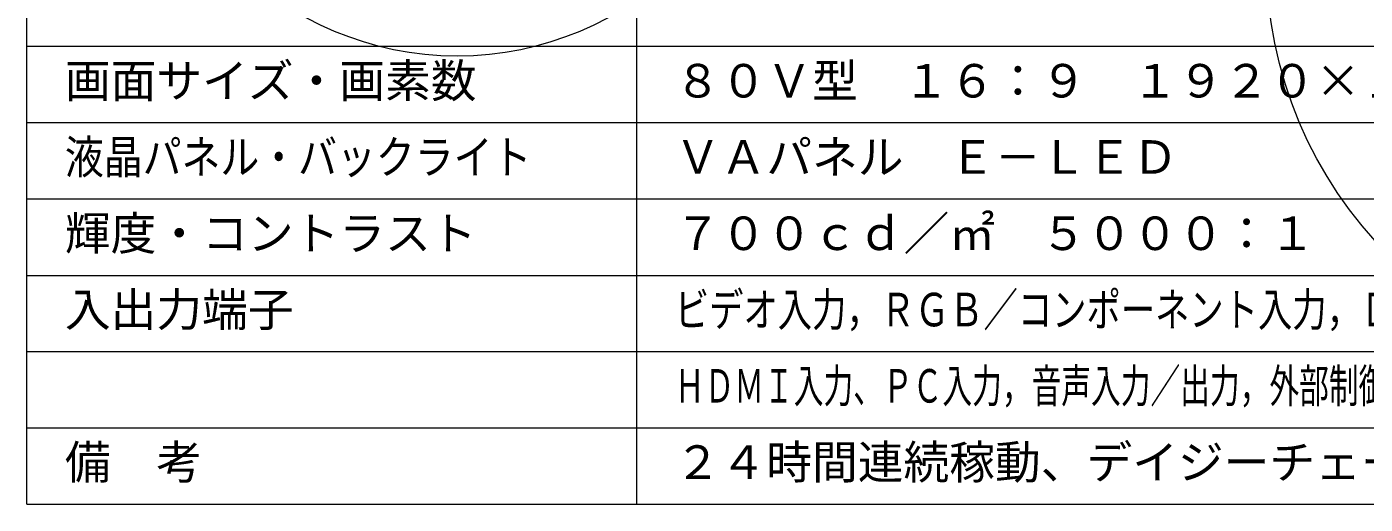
# Model space of a CAD drawing. Units: millimetres, scale not verified. Extents: x -62 to 74, y -56 to 85.
# Drawn here: x -62.5 to 25.3, y -56.5 to -25.2 of the extents above; entities that cross this region are included whole.
import ezdxf
from ezdxf.enums import TextEntityAlignment as Align

# ---------------------------------------------------------------- set-up
doc = ezdxf.new("R2010")
doc.units = ezdxf.units.MM
doc.header["$LTSCALE"] = 0.125
doc.layers.add('0-1_MOJI1', color=7, linetype='Continuous')
doc.layers.add('0-2_WAKU', color=1, linetype='Continuous', lineweight=18)
doc.layers.add('0-5_GAIKEI', color=1, linetype='Continuous', lineweight=18)
doc.styles.add('ＭＳ ゴシック', font='')
doc.styles.get('ＭＳ ゴシック').set_extended_font_data('MS Gothic')

msp = doc.modelspace()

# ---------------------------------------------------------------- linework, layer by layer
at = {"layer": '0-2_WAKU', "color": 4}
for p, q in [((-62.4907, -56.4967), (-62.4907, -21.4967)), ((-22.4907, -56.4967), (-22.4907, -21.4967)), ((-62.4907, -56.4967), (62.5093, -56.4967))]:
    msp.add_line(p, q, dxfattribs=at)
at = {"layer": '0-2_WAKU'}
for p, q in [((62.5093, -26.4967), (-62.4907, -26.4967)), ((62.5093, -31.4967), (-62.4907, -31.4967)), ((62.5093, -36.4967), (-62.4907, -36.4967)), ((-62.4907, -41.4967), (62.5093, -41.4967)), ((-62.4907, -46.4967), (62.5093, -46.4967)), ((-62.4907, -51.4967), (62.5093, -51.4967))]:
    msp.add_line(p, q, dxfattribs=at)
at = {"layer": '0-5_GAIKEI'}
for centre, radius in [((-34.2659, -6.4384), 20.6865), ((47.3085, -12.3204), 24.6874), ((46.3118, -20.7367), 27.5158)]:
    msp.add_circle(centre, radius, dxfattribs=at)

# ---------------------------------------------------------------- texts
at = {"layer": '0-1_MOJI1', "style": 'ＭＳ ゴシック'}
for s, p in [('画面サイズ・画素数', (-59.9907, -30.4967)), ('８０Ｖ型\u3000１６：９\u3000１９２０×１０８０画素', (-19.9907, -30.4967)), ('ＶＡパネル\u3000Ｅ－ＬＥＤ', (-19.9907, -35.4967)), ('輝度・コントラスト', (-59.9907, -40.4967)), ('７００ｃｄ／㎡\u3000５０００：１', (-19.9907, -40.4967)), ('入出力端子', (-59.9907, -45.4967)), ('備\u3000考', (-59.9907, -55.4967)), ('２４時間連続稼動、デイジーチェーン', (-19.9907, -55.4967))]:
    msp.add_text(s, height=2.199, dxfattribs=at).set_placement(p, align=Align.BOTTOM_LEFT)
for s, width, p in [('液晶パネル・バックライト', 0.85, (-59.9907, -35.4967)), ('ビデオ入力，ＲＧＢ／コンポーネント入力，ＤＶＩ－Ｄ入力／出力', 0.75, (-19.9907, -45.4967)), ('ＨＤＭＩ入力、ＰＣ入力，音声入力／出力，外部制御端子，ＳＬＯＴ２．０', 0.65, (-19.9907, -50.4967))]:
    msp.add_text(s, height=2.199, dxfattribs=dict(at, width=width)).set_placement(p, align=Align.BOTTOM_LEFT)

doc.saveas('drawing.dxf')
